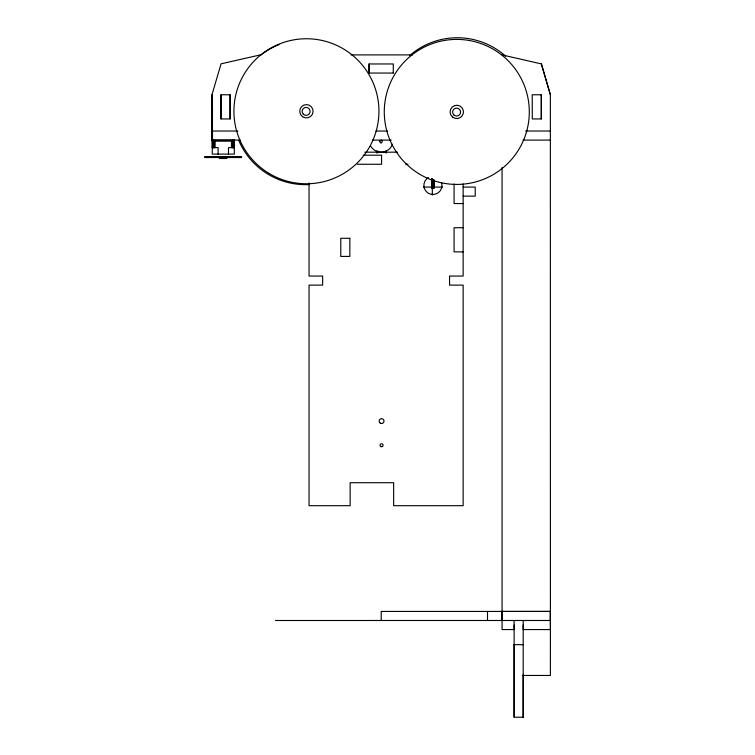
<?xml version="1.0" encoding="UTF-8"?>
<svg xmlns="http://www.w3.org/2000/svg" width="755" height="755" viewBox="0 0 755 755"><rect width="100%" height="100%" fill="white"/><g stroke="black" fill="none" stroke-linecap="round" stroke-linejoin="round"><path stroke-width="1.13" d="M221.073 118.941L221.073 94.771L230.143 94.771L230.143 118.941L221.026 118.941L221.026 94.771M381.209 620.497L381.209 611.446L550.414 611.437L550.414 620.487L275.443 620.497M487.513 620.497L487.513 611.456M502.066 611.446L502.066 620.497L502.066 611.446L550.414 611.437L550.386 675.461L522.318 675.461M523.196 675.074L523.196 717.25L514.127 717.193L514.127 620.487M523.196 717.25L523.187 620.487M237.948 131.03L211.957 131.03L211.957 94.771L221.073 63.807L260.352 54.898M514.127 717.193L514.164 644.647M523.149 644.676L514.089 644.676M351.094 54.898L412.457 54.898M393.289 73.056L369.072 73.056L369.072 63.967L393.289 63.967L393.242 73.056M375.905 131.03L387.692 131.03M525.65 131.03L550.414 131.03M240.307 140.1L212.013 140.1L212.004 94.771M372.366 140.1L391.232 140.1M522.988 140.1L550.414 140.1M212.249 140.222L234.343 140.222L234.324 154.114L212.249 154.114L212.466 108.437L212.466 147.65M212.249 141.176L234.343 141.176M212.249 147.65L218.119 147.65L218.119 154.114M364.825 152.18L397.602 152.18M363.146 155.2L381.568 155.2L381.568 164.269L357.398 164.269M204.586 156.596L241.638 156.596M204.586 157.54L241.638 157.54M219.309 158.493L226.915 158.493M405.737 164.269L408.04 164.269M423.536 187.08L442.6 187.08M463.145 187.08L475.225 187.08L475.225 196.14L463.145 196.14M463.145 203.548L454.076 203.548L454.076 183.975M463.145 227.717L454.076 227.717L454.076 251.887L463.145 251.887M502.009 54.898L541.401 63.92L550.404 94.771M541.354 63.92L550.357 94.771L550.414 629.566L523.215 629.566L523.215 625.027M541.297 94.771L541.297 118.941M514.155 625.027L514.155 629.566L502.066 629.566L502.066 167.525M463.145 183.975L463.145 276.056L449.546 276.056L449.546 285.126L463.145 285.126L463.145 505.69L393.648 505.69L393.648 482.719L350.141 482.719L350.141 505.69L309.05 505.69L309.05 285.126L322.649 285.126L322.649 276.056L309.05 276.056L309.05 182.955M434.389 180.001L434.389 188.193M433.653 180.001L433.653 188.193M433.294 180.001L433.294 188.193M432.964 180.001L432.964 188.193M432.653 180.001L432.653 188.193M432.37 180.001L432.37 188.193M432.322 187.08L432.322 195.007M432.124 178.822L432.124 188.193M431.917 178.822L431.917 188.193M431.747 178.822L431.747 188.193M431.634 178.822L431.634 188.193M431.53 178.822L431.53 188.193M386.107 150.67L386.107 153.18M377.038 150.67L377.038 153.18M369.12 63.967L369.12 73.056M238.401 156.596L238.401 157.54M234.267 140.222L234.229 147.65L228.482 147.65L228.482 154.114M234.107 140.59L234.107 147.65M233.918 140.222L233.946 147.65M233.739 140.59L233.739 147.65M233.493 140.59L233.493 147.65M233.21 140.59L233.21 147.65M232.899 140.59L232.899 147.65M232.719 140.222L232.719 141.176M232.568 140.59L232.568 147.65M232.21 140.59L232.21 147.65M231.474 141.289L231.474 147.65M230.086 94.771L230.086 118.941M226.406 156.596L226.349 157.54M219.875 156.596L219.875 157.54M215.109 141.289L215.109 147.65M214.363 140.59L214.363 147.65M214.014 147.65L213.929 140.222L213.854 141.176M213.674 140.59L213.674 147.65M213.363 140.59L213.363 147.65M213.203 140.222L213.089 147.65M212.844 140.59L212.844 147.65M212.646 140.222L212.636 147.65M212.344 108.437L212.344 147.65M207.823 156.596L207.823 157.54M409.587 55.643A72.518 72.518 0 0 1 505.652 56.219M309.541 184.55A72.518 72.518 0 0 1 238.712 140.317M260.56 55.257A72.518 72.518 0 0 1 275.735 46.036M276.547 45.677A72.518 72.518 0 0 1 279.01 44.649M441.684 183.069A9.06 9.06 0 0 1 436.031 193.931A9.06 9.06 0 0 1 424.716 189.25A9.06 9.06 0 0 1 428.396 177.567M392.515 144.224A12.089 12.089 0 0 1 370.686 146.14M379.69 141.261C381.719 146.97 384.04 137.051 379.69 141.261M541.344 94.771L532.228 94.771L532.284 118.941L541.344 118.941L541.344 94.771M349.839 238.287L340.779 238.287L340.779 256.417L349.839 256.417L349.839 238.287M453.802 114.892A3.964 3.964 0 0 0 460.437 113.099A3.964 3.964 0 0 0 455.567 108.248A3.964 3.964 0 0 0 453.802 114.892M303.321 114.194A3.964 3.964 0 0 0 309.956 112.391A3.964 3.964 0 0 0 305.086 107.55A3.964 3.964 0 0 0 303.321 114.194M418.61 173.565A72.518 72.518 0 0 0 529.264 114.156A72.518 72.518 0 0 0 422.479 48.027A72.518 72.518 0 0 0 418.61 173.565M452.481 117.016A6.672 6.672 0 0 0 463.353 113.099A6.672 6.672 0 0 0 454.529 105.643A6.672 6.672 0 0 0 452.481 117.016M269.025 173.386A72.518 72.518 0 0 0 378.925 112.589A72.518 72.518 0 0 0 271.319 47.81A72.518 72.518 0 0 0 269.025 173.386M302.613 116.742A6.672 6.672 0 0 0 313.07 111.825A6.672 6.672 0 0 0 303.586 105.228A6.672 6.672 0 0 0 302.613 116.742M380.246 423.111A2.416 2.416 0 0 0 383.984 421.224A2.416 2.416 0 0 0 380.473 418.931A2.416 2.416 0 0 0 380.246 423.111M380.813 446.564A1.51 1.51 0 0 0 383.078 445.261A1.51 1.51 0 0 0 380.813 443.949A1.51 1.51 0 0 0 380.813 446.564"/></g></svg>
